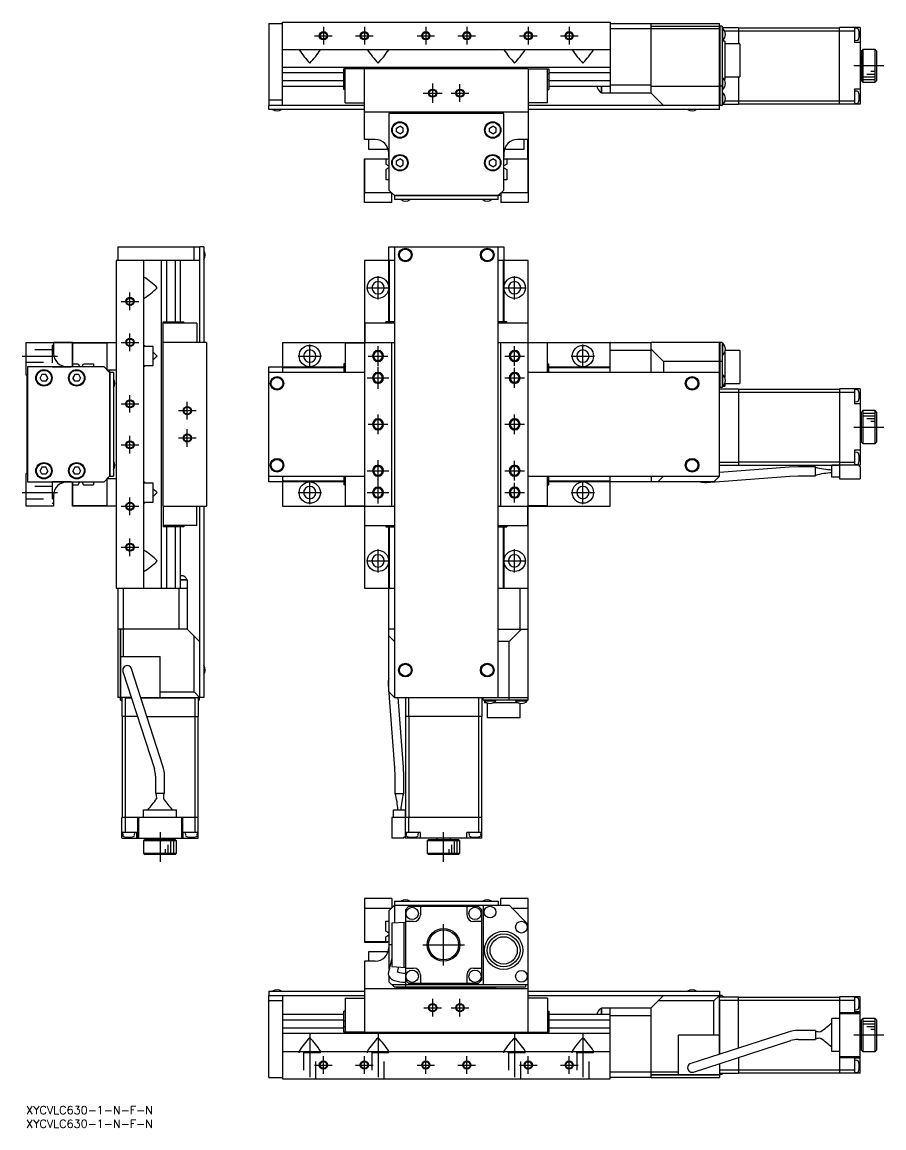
# Model space of a CAD drawing. Extents: x -2 to 641, y -8 to 397.
# Drawn here: x -1.5 to 314.1, y -8 to 396.8 of the extents above; entities that cross this region are included whole.
import ezdxf

# ---------------------------------------------------------------- set-up
doc = ezdxf.new("R2010")
doc.units = 0
doc.header["$LTSCALE"] = 0.5
doc.linetypes.add('CENTER', pattern=[50.8, 31.75, -6.35, 6.35, -6.35])
doc.linetypes.add('DASHED', pattern=[19.05, 12.7, -6.35])
for name, color, linetype in [('MSM_CENTER', 1, 'CENTER'), ('MSM_CONTINUOUS', 7, 'CONTINUOUS'), ('MSM_DASHED', 4, 'DASHED'), ('MSM_NARROW', 5, 'CONTINUOUS'), ('MSM_PART_NUMBER', 7, 'CONTINUOUS')]:
    doc.layers.add(name, color=color, linetype=linetype)
doc.styles.get("Standard").update_dxf_attribs({"font": 'txt.shx', "height": 3, "bigfont": 'bigfont.shx'})

# ---------------------------------------------------------------- blocks, each defined once
blk = doc.blocks.new('*U2')
at = {"layer": 'MSM_PART_NUMBER'}
blk.add_text('XYCVLC630-1-N-F-N', height=3, dxfattribs=at).set_placement((0, -3))
blk = doc.blocks.new('*U3')
at = {"layer": 'MSM_PART_NUMBER'}
blk.add_text('XYCVLC630-1-N-F-N', height=3, dxfattribs=at).set_placement((0, -8))

msp = doc.modelspace()

# ---------------------------------------------------------------- linework, layer by layer
at = {"layer": 'MSM_CENTER'}
for p, q in [((108.84, 395.07), (108.84, 388.61)), ((123.84, 395.07), (123.84, 388.61)), ((146.34, 395.07), (146.34, 388.61)), ((161.34, 395.07), (161.34, 388.61)), ((183.84, 395.07), (183.84, 388.61)), ((198.84, 395.07), (198.84, 388.61)), ((105.61, 391.84), (112.07, 391.84)), ((120.61, 391.84), (127.07, 391.84)), ((143.11, 391.84), (149.57, 391.84)), ((158.11, 391.84), (164.57, 391.84)), ((180.61, 391.84), (187.07, 391.84)), ((195.61, 391.84), (202.07, 391.84)), ((314.07, 380.84), (303.12, 380.84)), ((148.84, 367.34), (148.84, 374.34)), ((158.84, 367.61), (158.84, 374.07)), ((145.34, 370.84), (152.34, 370.84)), ((155.61, 370.84), (162.07, 370.84)), ((128.84, 295.34), (128.84, 303.84)), ((178.84, 295.34), (178.84, 303.84)), ((124.59, 299.59), (133.09, 299.59)), ((174.59, 299.59), (183.09, 299.59)), ((38, 291.36), (38, 297.82)), ((34.77, 294.59), (41.23, 294.59)), ((34.77, 279.59), (41.23, 279.59)), ((38, 276.36), (38, 282.82)), ((103.84, 270.34), (103.84, 278.84)), ((128.84, 270.97), (128.84, 278.21)), ((178.84, 270.97), (178.84, 278.21)), ((203.84, 270.34), (203.84, 278.84)), ((-1.5, 274.59), (11.5, 274.59)), ((99.59, 274.59), (108.09, 274.59)), ((125.22, 274.59), (132.46, 274.59)), ((175.22, 274.59), (182.46, 274.59)), ((199.59, 274.59), (208.09, 274.59)), ((128.84, 262.59), (128.84, 270.59)), ((178.84, 262.97), (178.84, 270.21)), ((124.84, 266.59), (132.84, 266.59)), ((175.22, 266.59), (182.46, 266.59)), ((38, 253.86), (38, 260.32)), ((34.77, 257.09), (41.23, 257.09)), ((59, 251.36), (59, 257.82)), ((55.77, 254.59), (62.23, 254.59)), ((128.84, 245.97), (128.84, 253.21)), ((178.84, 245.97), (178.84, 253.21)), ((59, 241.36), (59, 247.82)), ((125.22, 249.59), (132.46, 249.59)), ((175.22, 249.59), (182.46, 249.59)), ((303.12, 248.59), (314.07, 248.59)), ((38, 238.86), (38, 245.32)), ((55.77, 244.59), (62.23, 244.59)), ((34.77, 242.09), (41.23, 242.09)), ((128.84, 220.59), (128.84, 236.59)), ((178.84, 228.97), (178.84, 236.21)), ((124.84, 232.59), (132.84, 232.59)), ((175.22, 232.59), (182.46, 232.59)), ((103.84, 220.34), (103.84, 228.84)), ((178.84, 220.97), (178.84, 228.21)), ((203.84, 220.34), (203.84, 228.84)), ((-1.5, 224.59), (11.5, 224.59)), ((38, 216.36), (38, 222.82)), ((99.59, 224.59), (108.09, 224.59)), ((124.84, 224.59), (132.84, 224.59)), ((175.22, 224.59), (182.46, 224.59)), ((199.59, 224.59), (208.09, 224.59)), ((34.77, 219.59), (41.23, 219.59)), ((38, 201.36), (38, 207.82)), ((34.77, 204.59), (41.23, 204.59)), ((128.84, 195.34), (128.84, 203.84)), ((178.84, 195.34), (178.84, 203.84)), ((124.59, 199.59), (133.09, 199.59)), ((174.59, 199.59), (183.09, 199.59)), ((49, 100.32), (49, 89.37)), ((152.84, 89.37), (152.84, 100.32)), ((152.84, 51.4), (152.84, 66.6)), ((145.24, 59), (160.44, 59)), ((148.84, 32.77), (148.84, 39.23)), ((158.84, 32.77), (158.84, 39.23)), ((145.61, 36), (152.07, 36)), ((155.61, 36), (162.07, 36)), ((103.84, 26.5), (103.84, 8)), ((128.84, 26.5), (128.84, 8)), ((178.84, 26.5), (178.84, 8)), ((203.84, 26.5), (203.84, 8)), ((314.07, 26), (303.12, 26)), ((108.84, 11.77), (108.84, 18.23)), ((123.84, 11.77), (123.84, 18.23)), ((146.34, 11.77), (146.34, 18.23)), ((161.34, 11.77), (161.34, 18.23)), ((183.84, 11.77), (183.84, 18.23)), ((198.84, 11.77), (198.84, 18.23)), ((105.61, 15), (112.07, 15)), ((120.61, 15), (127.07, 15)), ((143.11, 15), (149.57, 15)), ((158.11, 15), (164.57, 15)), ((180.61, 15), (187.07, 15)), ((195.61, 15), (202.07, 15))]:
    msp.add_line(p, q, dxfattribs=at)
at = {"layer": 'MSM_CONTINUOUS'}
for p, q in [((93.84, 396.84), (213.84, 396.84)), ((93.84, 366.34), (93.84, 396.84)), ((213.84, 396.84), (213.84, 370.84)), ((88.84, 396.34), (93.84, 396.34)), ((88.84, 396.34), (88.84, 366.34)), ((213.84, 396.34), (253.84, 396.34)), ((253.84, 394.34), (213.84, 394.34)), ((228.84, 370.84), (228.84, 396.34)), ((228.84, 395.34), (253.84, 395.34)), ((253.84, 395.44), (253.74, 395.34)), ((253.84, 395.44), (253.84, 396.34)), ((253.84, 366.34), (253.84, 395.34)), ((253.94, 395.34), (253.84, 395.24)), ((253.94, 395.34), (253.94, 366.34)), ((254.84, 395.34), (253.94, 395.34)), ((254.84, 395.34), (254.84, 366.34)), ((254.84, 394.84), (260.84, 394.84)), ((255.14, 394.49), (254.84, 394.49)), ((255.14, 390.19), (255.14, 394.49)), ((255.75, 393.64), (260.84, 393.64)), ((260.84, 394.84), (260.84, 388.84)), ((260.84, 394.74), (297.84, 394.74)), ((260.84, 393.6), (297.84, 393.6)), ((305.34, 394.84), (297.84, 394.84)), ((297.84, 366.84), (297.84, 394.84)), ((297.84, 393.64), (303.34, 393.64)), ((303.34, 394.84), (303.34, 389.34)), ((304.33, 394.5), (303.34, 394.59)), ((305.34, 394.84), (305.34, 366.84)), ((254.84, 390.19), (255.14, 390.19)), ((255.84, 389.84), (254.84, 389.84)), ((255.84, 389.84), (255.84, 375.84)), ((261.34, 388.84), (255.84, 388.84)), ((261.34, 388.84), (261.34, 376.84)), ((303.34, 390.09), (304.33, 390.18)), ((305.34, 389.34), (303.34, 389.34)), ((93.84, 386.84), (213.84, 386.84)), ((100.1, 386.84), (99.94, 386.71)), ((107.59, 386.84), (107.74, 386.71)), ((125.1, 386.84), (124.94, 386.71)), ((132.59, 386.84), (132.74, 386.71)), ((175.1, 386.84), (174.94, 386.71)), ((182.59, 386.84), (182.74, 386.71)), ((200.1, 386.84), (199.94, 386.71)), ((207.59, 386.84), (207.74, 386.71)), ((306.34, 386.84), (305.84, 386.34)), ((305.84, 386.34), (305.84, 375.34)), ((310.84, 386.84), (306.34, 386.84)), ((306.34, 386.84), (306.34, 374.84)), ((311.34, 386.34), (310.84, 386.84)), ((310.84, 374.84), (310.84, 386.84)), ((311.34, 386.34), (311.34, 375.34)), ((305.84, 383.34), (305.34, 383.34)), ((93.84, 380.34), (213.84, 380.34)), ((93.84, 378.38), (116.34, 378.38)), ((116.34, 372.14), (116.34, 379.74)), ((123.84, 379.74), (116.34, 379.74)), ((116.84, 377.87), (116.34, 377.87)), ((116.84, 367.34), (116.84, 379.74)), ((123.84, 379.84), (183.84, 379.84)), ((123.84, 353.84), (123.84, 379.84)), ((183.84, 379.84), (183.84, 330.84)), ((183.84, 379.74), (191.34, 379.74)), ((190.84, 367.34), (190.84, 379.74)), ((190.84, 377.87), (191.34, 377.87)), ((191.34, 379.74), (191.34, 372.14)), ((191.34, 378.38), (213.84, 378.38)), ((255.84, 376.84), (261.34, 376.84)), ((260.84, 376.84), (260.84, 366.84)), ((305.34, 378.34), (305.84, 378.34)), ((116.34, 375.3), (93.84, 375.3)), ((93.84, 373.34), (116.34, 373.34)), ((116.84, 375.82), (116.34, 375.82)), ((190.84, 375.82), (191.34, 375.82)), ((213.84, 375.3), (191.34, 375.3)), ((191.34, 373.34), (213.84, 373.34)), ((209.19, 372.62), (209.19, 373.34)), ((210.64, 370.99), (210.64, 373.34)), ((210.84, 370.84), (210.84, 373.34)), ((213.84, 373.84), (228.84, 373.84)), ((228.84, 373.34), (253.84, 373.34)), ((253.84, 373.38), (253.94, 373.34)), ((254.84, 373.34), (253.94, 373.34)), ((255.14, 376.49), (254.84, 376.49)), ((255.14, 372.19), (255.14, 376.49)), ((255.64, 375.84), (255.84, 375.84)), ((305.84, 375.34), (306.34, 374.84)), ((306.34, 374.84), (310.84, 374.84)), ((310.84, 374.84), (311.34, 375.34)), ((116.84, 372.14), (116.34, 372.14)), ((190.84, 372.14), (191.34, 372.14)), ((210.64, 370.99), (210.84, 370.99)), ((228.84, 370.84), (210.84, 370.84)), ((228.84, 370.84), (233.34, 366.34)), ((254.84, 372.19), (255.14, 372.19)), ((255.14, 370.99), (254.84, 370.99)), ((255.14, 366.69), (255.14, 370.99)), ((305.34, 372.34), (303.34, 372.34)), ((303.34, 372.34), (303.34, 366.84)), ((304.33, 371.5), (303.34, 371.59)), ((88.84, 368.34), (93.84, 368.34)), ((88.84, 366.24), (88.94, 366.34)), ((123.84, 366.34), (88.84, 366.34)), ((88.84, 364.84), (88.84, 366.24)), ((123.84, 364.84), (88.84, 364.84)), ((116.84, 367.34), (123.84, 367.34)), ((190.84, 367.34), (183.84, 367.34)), ((253.84, 366.34), (183.84, 366.34)), ((253.84, 364.84), (183.84, 364.84)), ((253.84, 366.24), (253.74, 366.34)), ((253.84, 366.44), (253.94, 366.34)), ((253.84, 364.84), (253.84, 366.24)), ((254.84, 366.34), (253.94, 366.34)), ((254.84, 366.69), (255.14, 366.69)), ((255.28, 366.84), (260.84, 366.84)), ((255.93, 368.04), (260.84, 368.04)), ((260.84, 368.08), (297.84, 368.08)), ((260.84, 366.94), (297.84, 366.94)), ((297.84, 368.04), (303.34, 368.04)), ((305.34, 366.84), (297.84, 366.84)), ((303.34, 367.09), (304.33, 367.18)), ((183.84, 363.84), (123.84, 363.84)), ((174.84, 363.34), (132.84, 363.34)), ((132.84, 363.34), (132.84, 335.34)), ((135.84, 363.84), (135.84, 363.54)), ((135.84, 363.54), (171.84, 363.54)), ((171.84, 363.54), (171.84, 363.84)), ((174.84, 335.34), (174.84, 363.34)), ((135.59, 358.06), (136.84, 358.78)), ((135.59, 356.62), (135.59, 358.06)), ((136.84, 355.9), (135.59, 356.62)), ((138.09, 358.06), (136.84, 358.78)), ((136.84, 355.9), (138.09, 356.62)), ((138.09, 356.62), (138.09, 358.06)), ((169.59, 358.06), (170.84, 358.78)), ((169.59, 356.62), (169.59, 358.06)), ((170.84, 355.9), (169.59, 356.62)), ((172.09, 358.06), (170.84, 358.78)), ((170.84, 355.9), (172.09, 356.62)), ((172.09, 356.62), (172.09, 358.06)), ((127.74, 353.84), (123.84, 353.84)), ((125.34, 353.84), (125.34, 350.34)), ((183.84, 353.84), (179.94, 353.84)), ((182.34, 350.34), (182.34, 353.84)), ((183.74, 346.84), (183.74, 353.84)), ((125.34, 350.34), (132.34, 350.34)), ((132.34, 350.34), (132.34, 350.8)), ((132.74, 347.34), (132.74, 348.84)), ((174.94, 348.84), (174.94, 347.34)), ((175.34, 350.8), (175.34, 350.34)), ((175.34, 350.34), (182.34, 350.34)), ((123.84, 346.84), (132.44, 346.84)), ((123.84, 330.84), (123.84, 346.84)), ((124.04, 334.34), (124.04, 346.74)), ((124.04, 346.74), (132.84, 346.74)), ((131.64, 346.74), (131.64, 344.87)), ((131.64, 344.87), (132.84, 344.18)), ((132.44, 346.84), (132.44, 346.74)), ((132.74, 347.34), (132.84, 347.34)), ((135.59, 346.06), (136.84, 346.78)), ((135.59, 344.62), (135.59, 346.06)), ((136.84, 343.9), (135.59, 344.62)), ((138.09, 346.06), (136.84, 346.78)), ((136.84, 343.9), (138.09, 344.62)), ((138.09, 344.62), (138.09, 346.06)), ((169.59, 346.06), (170.84, 346.78)), ((169.59, 344.62), (169.59, 346.06)), ((170.84, 343.9), (169.59, 344.62)), ((172.09, 346.06), (170.84, 346.78)), ((170.84, 343.9), (172.09, 344.62)), ((172.09, 344.62), (172.09, 346.06)), ((174.84, 347.34), (174.94, 347.34)), ((174.84, 346.74), (183.64, 346.74)), ((176.04, 344.87), (174.85, 344.18)), ((175.24, 346.84), (183.84, 346.84)), ((175.24, 346.74), (175.24, 346.84)), ((176.04, 346.74), (176.04, 344.87)), ((183.64, 346.74), (183.64, 334.34)), ((132.84, 343.5), (131.64, 342.82)), ((131.64, 342.82), (131.64, 339.14)), ((174.85, 343.5), (176.04, 342.82)), ((176.04, 342.82), (176.04, 339.14)), ((132.84, 339.14), (131.64, 339.14)), ((176.04, 339.14), (174.84, 339.14)), ((133.84, 334.34), (124.04, 334.34)), ((132.84, 335.34), (134.84, 333.34)), ((133.84, 334.14), (134.04, 334.14)), ((133.84, 330.84), (133.84, 334.14)), ((173.84, 333.34), (134.84, 333.34)), ((134.84, 333.34), (134.84, 331.84)), ((172.84, 333.24), (134.84, 333.24)), ((172.84, 333.34), (174.84, 335.34)), ((172.84, 331.84), (172.84, 333.34)), ((173.64, 334.14), (173.84, 334.14)), ((183.64, 334.34), (173.84, 334.34)), ((173.84, 334.14), (173.84, 330.84)), ((133.84, 330.84), (123.84, 330.84)), ((172.84, 331.84), (134.84, 331.84)), ((183.84, 330.84), (173.84, 330.84)), ((33.5, 314.59), (33.5, 309.59)), ((33.5, 314.59), (63.5, 314.59)), ((61.5, 309.59), (61.5, 314.59)), ((63.6, 314.59), (63.5, 314.49)), ((63.5, 314.59), (63.5, 279.59)), ((65, 314.59), (63.6, 314.59)), ((65, 314.59), (65, 279.59)), ((132.84, 309.59), (132.84, 314.59)), ((132.84, 314.59), (174.84, 314.59)), ((134.84, 314.59), (134.84, 149.59)), ((172.84, 149.59), (172.84, 314.59)), ((174.84, 314.59), (174.84, 309.59)), ((33, 309.59), (33, 189.59)), ((63.5, 309.59), (33, 309.59)), ((43, 309.59), (43, 189.59)), ((49.5, 189.59), (49.5, 309.59)), ((51.46, 287.09), (51.46, 309.59)), ((54.54, 309.59), (54.54, 287.09)), ((56.5, 287.09), (56.5, 309.59)), ((134.84, 309.59), (123.84, 309.59)), ((123.84, 309.59), (123.84, 189.59)), ((132.74, 287.09), (132.74, 309.59)), ((133.04, 287.09), (133.04, 309.59)), ((183.84, 309.59), (172.84, 309.59)), ((174.64, 309.59), (174.64, 287.09)), ((174.94, 309.59), (174.94, 287.09)), ((183.84, 149.59), (183.84, 309.59)), ((43, 303.34), (43.13, 303.49)), ((43, 295.85), (43.13, 295.69)), ((50.1, 287.09), (57.7, 287.09)), ((50.1, 279.59), (50.1, 287.09)), ((62.5, 286.59), (50.1, 286.59)), ((51.98, 286.59), (51.98, 287.09)), ((54.02, 286.59), (54.02, 287.09)), ((57.7, 286.59), (57.7, 287.09)), ((62.5, 286.59), (62.5, 279.59)), ((134.84, 286.59), (124.04, 286.59)), ((124.04, 286.59), (124.04, 279.59)), ((134.84, 287.09), (131.64, 287.09)), ((131.64, 286.59), (131.64, 287.09)), ((176.04, 287.09), (172.84, 287.09)), ((183.64, 286.59), (172.84, 286.59)), ((176.04, 286.59), (176.04, 287.09)), ((183.64, 286.59), (183.64, 279.59)), ((0, 267.59), (0, 279.59)), ((0, 279.59), (33, 279.59)), ((10, 279.59), (10, 275.69)), ((17, 279.49), (10, 279.49)), ((17, 270.99), (17, 279.59)), ((17.1, 279.39), (29.5, 279.39)), ((17.1, 270.59), (17.1, 279.39)), ((29.5, 279.39), (29.5, 269.59)), ((66, 279.59), (50, 279.59)), ((50, 279.59), (50, 219.59)), ((66, 279.59), (66, 219.59)), ((93.84, 279.59), (93.84, 268.59)), ((93.84, 279.59), (134.84, 279.59)), ((116.84, 279.39), (123.84, 279.39)), ((116.84, 279.39), (116.84, 268.59)), ((133.84, 219.59), (133.84, 279.59)), ((172.84, 279.59), (213.84, 279.59)), ((173.84, 219.59), (173.84, 279.59)), ((190.84, 279.39), (183.84, 279.39)), ((190.84, 268.59), (190.84, 279.39)), ((213.94, 279.59), (213.84, 279.49)), ((213.84, 268.59), (213.84, 279.59)), ((213.94, 279.59), (228.84, 279.59)), ((228.94, 279.59), (228.84, 279.49)), ((228.84, 268.59), (228.84, 279.49)), ((253.84, 279.59), (228.94, 279.59)), ((253.84, 230.59), (253.84, 279.59)), ((253.94, 279.59), (253.84, 279.49)), ((254.84, 279.59), (253.94, 279.59)), ((253.94, 279.59), (253.94, 263.09)), ((254.84, 279.59), (254.84, 263.09)), ((43, 278.34), (43.13, 278.49)), ((46.5, 278.09), (43, 278.09)), ((46.5, 271.09), (46.5, 278.09)), ((228.84, 276.59), (213.84, 276.59)), ((228.84, 277.09), (233.34, 272.59)), ((255.14, 279.24), (254.84, 279.24)), ((255.14, 274.94), (255.14, 279.24)), ((255.84, 276.02), (255.84, 266.67)), ((261.34, 276.59), (256, 276.59)), ((261.34, 276.59), (261.34, 264.59)), ((17.1, 271.79), (18.98, 271.79)), ((18.98, 271.79), (19.66, 270.6)), ((20.34, 270.6), (21.02, 271.79)), ((21.02, 271.79), (24.7, 271.79)), ((24.7, 271.79), (24.7, 270.59)), ((116.34, 271.79), (116.34, 268.59)), ((116.84, 271.79), (116.34, 271.79)), ((190.84, 271.79), (191.34, 271.79)), ((191.34, 268.59), (191.34, 271.79)), ((253.84, 272.59), (233.34, 272.59)), ((233.34, 272.59), (233.34, 268.59)), ((253.84, 272.55), (253.94, 272.59)), ((254.84, 272.59), (253.94, 272.59)), ((254.84, 274.94), (255.14, 274.94)), ((0.3, 267.59), (0, 267.59)), ((0.3, 231.59), (0.3, 267.59)), ((28.5, 270.59), (0.5, 270.59)), ((0.5, 270.59), (0.5, 228.59)), ((5.78, 267.84), (5.06, 266.59)), ((7.22, 267.84), (5.78, 267.84)), ((7.94, 266.59), (7.22, 267.84)), ((15, 270.69), (16.5, 270.69)), ((16.5, 270.59), (16.5, 270.69)), ((17.1, 270.99), (17, 270.99)), ((17.78, 267.84), (17.06, 266.59)), ((19.22, 267.84), (17.78, 267.84)), ((19.94, 266.59), (19.22, 267.84)), ((30.5, 268.59), (28.5, 270.59)), ((29.7, 269.39), (29.7, 269.59)), ((29.7, 269.59), (33, 269.59)), ((30.5, 269.59), (30.5, 230.59)), ((32, 268.59), (30.5, 268.59)), ((30.6, 268.59), (30.6, 230.59)), ((32, 268.59), (32, 230.59)), ((43, 271.09), (46.5, 271.09)), ((43, 270.85), (43.13, 270.69)), ((88.84, 270.59), (93.84, 270.59)), ((88.84, 228.59), (88.84, 270.59)), ((123.84, 268.59), (88.84, 268.59)), ((93.84, 270.69), (116.34, 270.69)), ((93.84, 270.39), (116.34, 270.39)), ((253.84, 268.59), (183.84, 268.59)), ((191.34, 270.69), (213.84, 270.69)), ((191.34, 270.39), (213.84, 270.39)), ((255.14, 267.74), (254.84, 267.74)), ((255.14, 263.44), (255.14, 267.74)), ((5.78, 265.34), (5.06, 266.59)), ((7.22, 265.34), (5.78, 265.34)), ((7.94, 266.59), (7.22, 265.34)), ((17.78, 265.34), (17.06, 266.59)), ((19.22, 265.34), (17.78, 265.34)), ((19.94, 266.59), (19.22, 265.34)), ((253.84, 263.19), (253.94, 263.09)), ((254.84, 263.44), (255.14, 263.44)), ((255.28, 263.59), (255.84, 263.59)), ((255.84, 264.52), (255.84, 263.59)), ((255.87, 264.59), (261.34, 264.59)), ((253.84, 262.59), (260.84, 262.59)), ((253.84, 261.39), (260.84, 261.39)), ((254.84, 263.09), (253.94, 263.09)), ((260.84, 262.59), (260.84, 234.59)), ((260.84, 262.49), (297.84, 262.49)), ((260.84, 261.35), (297.84, 261.35)), ((297.84, 262.59), (297.84, 229.59)), ((305.34, 262.59), (297.84, 262.59)), ((297.84, 261.39), (303.34, 261.39)), ((303.34, 262.59), (303.34, 257.09)), ((304.33, 262.26), (303.34, 262.34)), ((305.34, 262.59), (305.34, 234.59)), ((303.34, 257.84), (304.33, 257.93)), ((305.34, 257.09), (303.34, 257.09)), ((305.84, 251.09), (305.34, 251.09)), ((306.34, 254.59), (305.84, 254.09)), ((305.84, 243.09), (305.84, 254.09)), ((306.34, 254.59), (306.34, 242.59)), ((310.84, 254.59), (306.34, 254.59)), ((310.84, 242.59), (310.84, 254.59)), ((311.34, 254.09), (310.84, 254.59)), ((311.34, 254.09), (311.34, 243.09)), ((305.34, 246.09), (305.84, 246.09)), ((305.84, 243.09), (306.34, 242.59)), ((310.84, 242.59), (311.34, 243.09)), ((305.34, 240.09), (303.34, 240.09)), ((303.34, 240.09), (303.34, 234.59)), ((304.33, 239.26), (303.34, 239.34)), ((306.34, 242.59), (310.84, 242.59)), ((253.84, 235.79), (260.84, 235.79)), ((260.84, 235.84), (297.84, 235.84)), ((297.84, 235.79), (303.34, 235.79)), ((303.34, 234.84), (304.33, 234.93)), ((0, 219.59), (0, 231.59)), ((0, 231.59), (0.3, 231.59)), ((5.78, 233.84), (5.06, 232.59)), ((5.78, 231.34), (5.06, 232.59)), ((7.22, 233.84), (5.78, 233.84)), ((7.22, 231.34), (5.78, 231.34)), ((7.94, 232.59), (7.22, 233.84)), ((7.94, 232.59), (7.22, 231.34)), ((17.78, 233.84), (17.06, 232.59)), ((17.78, 231.34), (17.06, 232.59)), ((19.22, 233.84), (17.78, 233.84)), ((19.22, 231.34), (17.78, 231.34)), ((19.94, 232.59), (19.22, 233.84)), ((19.94, 232.59), (19.22, 231.34)), ((253.84, 234.69), (253.94, 234.59)), ((279.39, 233.92), (253.84, 232)), ((253.94, 234.59), (260.84, 234.59)), ((260.84, 234.69), (297.84, 234.69)), ((282.66, 234.04), (279.39, 233.92)), ((289.04, 234.04), (282.66, 234.04)), ((289.04, 230.74), (289.04, 234.04)), ((295.04, 230.19), (295.04, 234.59)), ((305.34, 234.59), (295.04, 234.59)), ((305.04, 234.59), (305.04, 234.09)), ((305.34, 234.09), (305.04, 234.09)), ((305.34, 234.09), (305.34, 229.59)), ((0.5, 228.59), (28.5, 228.59)), ((16.5, 228.49), (15, 228.49)), ((16.5, 228.49), (16.5, 228.59)), ((17, 219.59), (17, 228.19)), ((17, 228.19), (17.1, 228.19)), ((17.1, 219.79), (17.1, 228.59)), ((17.1, 227.39), (18.98, 227.39)), ((18.98, 227.39), (19.66, 228.59)), ((20.34, 228.59), (21.02, 227.39)), ((21.02, 227.39), (24.7, 227.39)), ((24.7, 228.59), (24.7, 227.39)), ((28.5, 228.59), (30.5, 230.59)), ((29.5, 229.59), (29.5, 219.79)), ((29.7, 229.59), (29.7, 229.79)), ((33, 229.59), (29.7, 229.59)), ((30.5, 230.59), (32, 230.59)), ((43, 228.34), (43.13, 228.49)), ((46.5, 228.09), (43, 228.09)), ((46.5, 221.09), (46.5, 228.09)), ((88.84, 230.59), (123.84, 230.59)), ((93.84, 228.59), (88.84, 228.59)), ((93.84, 230.59), (93.84, 219.59)), ((116.34, 228.79), (93.84, 228.79)), ((116.34, 228.49), (93.84, 228.49)), ((116.34, 230.59), (116.34, 227.39)), ((116.84, 227.39), (116.34, 227.39)), ((116.84, 230.59), (116.84, 219.79)), ((183.84, 230.59), (253.84, 230.59)), ((190.84, 219.79), (190.84, 230.59)), ((190.84, 227.39), (191.34, 227.39)), ((191.34, 227.39), (191.34, 230.59)), ((213.84, 228.79), (191.34, 228.79)), ((213.84, 228.49), (191.34, 228.49)), ((213.84, 219.59), (213.84, 230.59)), ((213.84, 228.69), (213.94, 228.59)), ((228.84, 228.59), (213.94, 228.59)), ((228.84, 230.59), (228.84, 228.59)), ((228.84, 228.69), (228.94, 228.59)), ((251.84, 228.59), (228.94, 228.59)), ((233.34, 230.59), (231.34, 228.59)), ((249.07, 228.33), (279.64, 230.63)), ((251.84, 228.59), (253.84, 230.59)), ((279.64, 230.63), (282.66, 230.74)), ((282.66, 230.74), (289.04, 230.74)), ((297.84, 230.19), (295.04, 230.19)), ((297.84, 229.59), (305.34, 229.59)), ((10, 223.49), (10, 219.59)), ((10, 219.59), (0, 219.59)), ((33, 219.59), (17, 219.59)), ((29.5, 219.79), (17.1, 219.79)), ((43, 221.09), (46.5, 221.09)), ((43, 220.85), (43.13, 220.69)), ((50, 219.59), (66, 219.59)), ((50.1, 219.59), (50.1, 212.09)), ((62.5, 212.59), (62.5, 219.59)), ((63.5, 219.59), (63.5, 149.59)), ((65, 219.59), (65, 149.59)), ((93.84, 219.59), (134.84, 219.59)), ((116.84, 219.79), (123.84, 219.79)), ((124.04, 212.59), (124.04, 219.59)), ((172.84, 219.59), (213.84, 219.59)), ((183.64, 212.59), (183.64, 219.59)), ((190.84, 219.79), (183.84, 219.79)), ((62.5, 212.59), (50.1, 212.59)), ((57.7, 212.09), (50.1, 212.09)), ((51.46, 189.59), (51.46, 212.09)), ((51.98, 212.59), (51.98, 212.09)), ((54.02, 212.59), (54.02, 212.09)), ((54.54, 212.09), (54.54, 189.59)), ((56.5, 189.59), (56.5, 212.09)), ((57.7, 212.59), (57.7, 212.09)), ((124.04, 212.59), (134.84, 212.59)), ((131.64, 212.59), (131.64, 212.09)), ((131.64, 212.09), (134.84, 212.09)), ((132.74, 189.59), (132.74, 212.09)), ((133.04, 189.59), (133.04, 212.09)), ((172.84, 212.59), (183.64, 212.59)), ((172.84, 212.09), (176.04, 212.09)), ((174.64, 212.09), (174.64, 189.59)), ((174.94, 212.09), (174.94, 189.59)), ((176.04, 212.59), (176.04, 212.09)), ((43, 203.34), (43.13, 203.49)), ((43, 195.85), (43.13, 195.69)), ((56.5, 194.24), (57.22, 194.24)), ((56.5, 192.79), (58.85, 192.79)), ((56.5, 192.59), (59, 192.59)), ((58.85, 192.59), (58.85, 192.79)), ((59, 192.59), (59, 174.59)), ((33, 189.59), (59, 189.59)), ((33.5, 189.59), (33.5, 149.59)), ((35.5, 189.59), (35.5, 164.59)), ((56, 174.59), (56, 189.59)), ((123.84, 189.59), (134.84, 189.59)), ((132.84, 151.59), (132.84, 189.59)), ((172.84, 189.59), (183.84, 189.59)), ((180.84, 174.59), (180.84, 189.59)), ((59, 174.59), (33.5, 174.59)), ((34.4, 174.59), (34.4, 149.59)), ((34.5, 174.59), (34.5, 149.59)), ((59, 174.59), (63.5, 170.09)), ((134.84, 174.59), (132.84, 174.59)), ((172.84, 174.59), (183.84, 174.59)), ((181.34, 174.59), (176.84, 170.09)), ((61.5, 151.59), (61.5, 172.09)), ((134.84, 170.09), (132.84, 172.09)), ((176.84, 170.09), (172.84, 170.09)), ((176.84, 149.59), (176.84, 170.09)), ((34.5, 164.59), (49, 164.59)), ((49, 149.59), (49, 164.59)), ((35.43, 159.07), (46.94, 123.42)), ((50.08, 124.43), (38.57, 160.09)), ((132.58, 154.37), (134.88, 123.8)), ((49, 151.59), (61.5, 151.59)), ((61.5, 151.59), (63.5, 149.59)), ((132.84, 151.59), (134.84, 149.59)), ((34.4, 149.59), (33.5, 149.59)), ((34.4, 149.59), (34.5, 149.69)), ((34.5, 149.49), (34.6, 149.59)), ((38.49, 149.59), (34.5, 149.59)), ((34.5, 148.59), (34.5, 149.49)), ((35, 149.49), (34.5, 149.49)), ((34.5, 148.59), (35, 148.59)), ((35, 149.59), (35, 142.59)), ((36.2, 149.49), (36.1, 149.59)), ((36.2, 149.49), (36.2, 142.59)), ((36.2, 149.49), (38.52, 149.49)), ((41.96, 149.59), (63.5, 149.59)), ((41.99, 149.49), (61.8, 149.49)), ((61.9, 149.59), (61.8, 149.49)), ((61.8, 149.49), (61.8, 142.59)), ((63, 149.59), (63, 142.59)), ((63.5, 149.49), (63, 149.49)), ((63.5, 148.59), (63, 148.59)), ((63, 148.3), (63.15, 148.3)), ((63.15, 148.3), (63.15, 148.59)), ((63.4, 149.59), (63.5, 149.49)), ((63.6, 149.59), (63.5, 149.69)), ((63.5, 148.59), (63.5, 149.49)), ((65, 149.59), (63.6, 149.59)), ((134.84, 149.59), (183.84, 149.59)), ((138.17, 124.05), (136.25, 149.59)), ((138.94, 149.59), (138.84, 149.49)), ((138.84, 149.49), (138.84, 142.59)), ((140.04, 149.59), (140.04, 142.59)), ((165.64, 149.59), (165.64, 142.59)), ((166.84, 149.59), (166.84, 142.59)), ((167.44, 149.59), (167.34, 149.49)), ((167.34, 148.59), (167.34, 149.49)), ((183.84, 149.49), (167.34, 149.49)), ((183.84, 148.59), (167.34, 148.59)), ((167.69, 148.59), (167.69, 148.3)), ((167.69, 148.3), (171.99, 148.3)), ((167.84, 148.16), (167.84, 147.59)), ((168.77, 147.59), (167.84, 147.59)), ((168.84, 147.57), (168.84, 142.09)), ((180.27, 147.59), (170.92, 147.59)), ((171.99, 148.3), (171.99, 148.59)), ((176.8, 149.59), (176.84, 149.49)), ((176.84, 148.59), (176.84, 149.49)), ((179.19, 148.59), (179.19, 148.3)), ((179.19, 148.3), (183.49, 148.3)), ((180.84, 142.09), (180.84, 147.44)), ((183.49, 148.3), (183.49, 148.59)), ((183.84, 149.49), (183.74, 149.59)), ((183.84, 148.59), (183.84, 149.49)), ((40.75, 142.59), (35, 142.59)), ((35.1, 142.59), (35.1, 105.59)), ((36.24, 142.59), (36.24, 105.59)), ((44.22, 142.59), (63, 142.59)), ((61.76, 142.59), (61.76, 105.59)), ((62.9, 142.59), (62.9, 105.59)), ((166.84, 142.59), (138.84, 142.59)), ((138.94, 142.59), (138.94, 105.59)), ((140.08, 142.59), (140.08, 105.59)), ((165.6, 142.59), (165.6, 105.59)), ((166.74, 142.59), (166.74, 105.59)), ((180.84, 142.09), (168.84, 142.09)), ((134.88, 123.8), (134.99, 120.78)), ((138.29, 120.78), (138.17, 124.05)), ((47.35, 120.78), (47.35, 114.39)), ((50.65, 114.39), (50.65, 120.78)), ((134.99, 120.78), (134.99, 114.39)), ((138.29, 114.39), (138.29, 120.78)), ((50.65, 114.39), (47.35, 114.39)), ((134.99, 114.39), (138.29, 114.39)), ((47.74, 112.54), (47.7, 112.45)), ((35, 98.09), (35, 105.59)), ((63, 105.59), (35, 105.59)), ((36.2, 105.59), (36.2, 100.09)), ((40.75, 105.59), (40.75, 98.39)), ((41.1, 105.59), (41.1, 98.09)), ((43, 108.39), (55, 108.39)), ((43, 105.59), (43, 108.39)), ((55, 105.59), (55, 108.39)), ((56.9, 105.59), (56.9, 98.09)), ((57.25, 105.59), (57.25, 98.39)), ((61.8, 105.59), (61.8, 100.09)), ((63, 98.09), (63, 105.59)), ((133.84, 105.59), (133.84, 98.09)), ((166.84, 105.59), (133.84, 105.59)), ((134.44, 105.59), (134.44, 108.39)), ((134.44, 108.39), (138.84, 108.39)), ((138.84, 98.09), (138.84, 108.39)), ((140.04, 105.59), (140.04, 100.09)), ((165.64, 105.59), (165.64, 100.09)), ((166.84, 98.09), (166.84, 105.59)), ((40.5, 100.09), (35, 100.09)), ((35, 98.09), (63, 98.09)), ((35.25, 100.09), (35.34, 99.11)), ((39.66, 99.11), (39.75, 100.09)), ((40.5, 98.09), (40.5, 100.09)), ((40.75, 98.39), (40.78, 98.39)), ((40.78, 98.09), (40.78, 98.39)), ((43.5, 97.59), (43, 97.09)), ((43.5, 97.59), (54.5, 97.59)), ((46.5, 98.09), (46.5, 97.59)), ((51.5, 97.59), (51.5, 98.09)), ((55, 97.09), (54.5, 97.59)), ((57.22, 98.09), (57.22, 98.39)), ((57.22, 98.39), (57.25, 98.39)), ((63, 100.09), (57.5, 100.09)), ((57.5, 98.09), (57.5, 100.09)), ((58.25, 100.09), (58.34, 99.11)), ((62.66, 99.11), (62.75, 100.09)), ((138.34, 98.09), (133.84, 98.09)), ((138.84, 98.39), (138.34, 98.39)), ((138.34, 98.09), (138.34, 98.39)), ((144.34, 100.09), (138.84, 100.09)), ((166.84, 98.09), (138.84, 98.09)), ((139.09, 100.09), (139.18, 99.11)), ((143.51, 99.11), (143.59, 100.09)), ((144.34, 98.09), (144.34, 100.09)), ((147.34, 97.59), (146.84, 97.09)), ((147.34, 97.59), (158.34, 97.59)), ((150.34, 98.09), (150.34, 97.59)), ((155.34, 97.59), (155.34, 98.09)), ((158.84, 97.09), (158.34, 97.59)), ((161.34, 98.09), (161.34, 100.09)), ((166.84, 100.09), (161.34, 100.09)), ((162.09, 100.09), (162.18, 99.11)), ((166.51, 99.11), (166.59, 100.09)), ((43, 97.09), (43, 92.59)), ((55, 97.09), (43, 97.09)), ((55, 92.59), (55, 97.09)), ((158.84, 97.09), (146.84, 97.09)), ((146.84, 97.09), (146.84, 92.59)), ((158.84, 92.59), (158.84, 97.09)), ((43, 92.59), (43.5, 92.09)), ((43, 92.59), (55, 92.59)), ((54.5, 92.09), (43.5, 92.09)), ((54.5, 92.09), (55, 92.59)), ((146.84, 92.59), (158.84, 92.59)), ((146.84, 92.59), (147.34, 92.09)), ((158.34, 92.09), (147.34, 92.09)), ((158.34, 92.09), (158.84, 92.59)), ((123.84, 76), (123.84, 60)), ((133.84, 76), (123.84, 76)), ((132.84, 71.5), (134.84, 73.5)), ((133.84, 76), (133.84, 72.7)), ((134.84, 75), (172.84, 75)), ((134.84, 75), (134.84, 66.97)), ((134.84, 73.6), (172.84, 73.6)), ((134.84, 73.5), (176.84, 73.5)), ((140.04, 73), (138.84, 71.8)), ((165.64, 73), (140.04, 73)), ((144.34, 73), (144.34, 70)), ((161.34, 73), (161.34, 70)), ((166.84, 71.8), (165.64, 73)), ((167.34, 73.5), (167.34, 44.5)), ((172.84, 75), (172.84, 73.5)), ((183.84, 76), (173.84, 76)), ((173.84, 73.5), (173.84, 76)), ((183.84, 66.5), (176.84, 73.5)), ((183.84, 27), (183.84, 76)), ((124.04, 60.1), (124.04, 72.5)), ((124.04, 72.5), (133.84, 72.5)), ((132.84, 71.5), (132.84, 49.98)), ((133.84, 72.7), (134.04, 72.7)), ((138.84, 71.8), (138.84, 44.5)), ((166.84, 46.2), (166.84, 71.8)), ((177.84, 72.5), (183.64, 72.5)), ((183.64, 72.5), (183.64, 66.7)), ((131.64, 64.02), (131.64, 67.7)), ((131.64, 67.7), (132.84, 67.7)), ((138.84, 67.25), (133.84, 66.9)), ((133.84, 66.9), (133.84, 51.1)), ((138.34, 67.22), (138.34, 50.78)), ((141.84, 67.5), (138.84, 67.5)), ((166.84, 67.5), (163.84, 67.5)), ((132.84, 63.34), (131.64, 64.02)), ((131.64, 61.98), (132.84, 62.66)), ((131.64, 60.1), (131.64, 61.98)), ((123.84, 60), (132.44, 60)), ((132.84, 60.1), (124.04, 60.1)), ((132.44, 60), (132.44, 60.1)), ((132.74, 59.5), (132.74, 58)), ((132.74, 59.5), (132.84, 59.5)), ((133.84, 59), (132.84, 59)), ((127.74, 53), (123.84, 53)), ((123.84, 53), (123.84, 27)), ((132.34, 56.5), (125.34, 56.5)), ((125.34, 56.5), (125.34, 53)), ((132.34, 56.04), (132.34, 56.5)), ((133.84, 54.26), (132.62, 49.02)), ((133.84, 51.1), (138.84, 50.75)), ((136.02, 49.07), (136.45, 50.92)), ((138.84, 50.5), (141.84, 50.5)), ((163.84, 50.5), (166.84, 50.5)), ((132.84, 47.48), (132.84, 45.5)), ((132.84, 45.5), (134.84, 43.5)), ((138.84, 46.2), (140.04, 45)), ((140.04, 45), (165.64, 45)), ((144.34, 48), (144.34, 45)), ((161.34, 48), (161.34, 45)), ((165.64, 45), (166.84, 46.2)), ((88.84, 42), (88.84, 40.6)), ((88.84, 42), (123.84, 42)), ((88.84, 40.6), (88.94, 40.5)), ((88.84, 40.5), (123.84, 40.5)), ((88.84, 10.5), (88.84, 40.5)), ((93.84, 40.5), (93.84, 10)), ((123.84, 43), (183.84, 43)), ((133.84, 44.5), (183.84, 44.5)), ((182.84, 43.5), (134.84, 43.5)), ((135.84, 43.3), (171.84, 43.3)), ((135.84, 43), (135.84, 43.3)), ((138.84, 44.4), (138.94, 44.5)), ((182.84, 44.4), (138.84, 44.4)), ((138.84, 44.4), (138.84, 43.5)), ((171.84, 43.3), (171.84, 43)), ((182.84, 44.5), (182.84, 43.5)), ((183.84, 42), (253.84, 42)), ((183.84, 40.5), (253.84, 40.5)), ((228.84, 36), (233.34, 40.5)), ((251.84, 38.5), (253.84, 40.5)), ((253.84, 40.6), (253.74, 40.5)), ((253.84, 42), (253.84, 40.6)), ((253.84, 40.4), (253.94, 40.5)), ((253.84, 18.96), (253.84, 40.5)), ((253.94, 40.5), (253.94, 40)), ((254.84, 40.5), (253.94, 40.5)), ((254.84, 40.5), (254.84, 40)), ((93.84, 38.5), (88.84, 38.5)), ((116.84, 39.5), (116.84, 27.1)), ((116.84, 39.5), (123.84, 39.5)), ((190.84, 39.5), (183.84, 39.5)), ((190.84, 39.5), (190.84, 27.1)), ((251.84, 38.5), (231.34, 38.5)), ((251.84, 26), (251.84, 38.5)), ((253.84, 40), (260.84, 40)), ((253.84, 38.9), (253.94, 38.8)), ((253.94, 38.8), (260.84, 38.8)), ((253.94, 18.99), (253.94, 38.8)), ((255.14, 40.15), (254.84, 40.15)), ((255.14, 40), (255.14, 40.15)), ((260.84, 21.22), (260.84, 40)), ((260.84, 39.9), (297.84, 39.9)), ((260.84, 38.76), (297.84, 38.76)), ((305.34, 40), (297.84, 40)), ((297.84, 40), (297.84, 12)), ((297.84, 38.8), (303.34, 38.8)), ((303.34, 40), (303.34, 34.5)), ((304.33, 39.66), (303.34, 39.75)), ((305.34, 12), (305.34, 40)), ((116.34, 33.5), (93.84, 33.5)), ((116.84, 34.7), (116.34, 34.7)), ((116.34, 27.1), (116.34, 34.7)), ((190.84, 34.7), (191.34, 34.7)), ((191.34, 34.7), (191.34, 27.1)), ((213.84, 33.5), (191.34, 33.5)), ((209.19, 33.5), (209.19, 34.22)), ((210.64, 33.5), (210.64, 35.85)), ((210.84, 35.85), (210.64, 35.85)), ((210.84, 36), (228.84, 36)), ((210.84, 33.5), (210.84, 36)), ((213.84, 10), (213.84, 36)), ((228.84, 33), (213.84, 33)), ((228.84, 10.5), (228.84, 36)), ((297.84, 34.25), (305.04, 34.25)), ((297.84, 33.9), (305.34, 33.9)), ((303.34, 35.25), (304.33, 35.34)), ((305.34, 34.5), (303.34, 34.5)), ((305.04, 34.22), (305.04, 34.25)), ((305.34, 34.22), (305.04, 34.22)), ((93.84, 31.54), (116.34, 31.54)), ((116.34, 28.46), (93.84, 28.46)), ((116.84, 31.02), (116.34, 31.02)), ((116.84, 28.98), (116.34, 28.98)), ((190.84, 31.02), (191.34, 31.02)), ((190.84, 28.98), (191.34, 28.98)), ((191.34, 31.54), (213.84, 31.54)), ((213.84, 28.46), (191.34, 28.46)), ((295.04, 20), (295.04, 32)), ((297.84, 32), (295.04, 32)), ((305.84, 28.5), (305.34, 28.5)), ((306.34, 32), (305.84, 31.5)), ((305.84, 20.5), (305.84, 31.5)), ((306.34, 32), (306.34, 20)), ((310.84, 32), (306.34, 32)), ((311.34, 31.5), (310.84, 32)), ((310.84, 20), (310.84, 32)), ((311.34, 31.5), (311.34, 20.5)), ((213.84, 26.5), (93.84, 26.5)), ((123.84, 27.1), (116.34, 27.1)), ((123.84, 27), (183.84, 27)), ((183.84, 27.1), (191.34, 27.1)), ((238.84, 11.5), (238.84, 26)), ((253.84, 26), (238.84, 26)), ((279.01, 27.08), (243.35, 15.57)), ((289.04, 27.65), (282.66, 27.65)), ((282.66, 24.35), (289.04, 24.35)), ((289.04, 27.65), (289.04, 24.35)), ((290.9, 24.74), (290.99, 24.7)), ((244.36, 12.43), (280.02, 23.94)), ((305.34, 23.5), (305.84, 23.5)), ((305.84, 20.5), (306.34, 20)), ((310.84, 20), (311.34, 20.5)), ((93.84, 20), (213.84, 20)), ((100.1, 20), (99.94, 20.13)), ((107.59, 20), (107.74, 20.13)), ((125.1, 20), (124.94, 20.13)), ((132.59, 20), (132.74, 20.13)), ((175.1, 20), (174.94, 20.13)), ((182.59, 20), (182.74, 20.13)), ((200.1, 20), (199.94, 20.13)), ((207.59, 20), (207.74, 20.13)), ((260.84, 17.75), (260.84, 12)), ((297.84, 20), (295.04, 20)), ((297.84, 18.1), (305.34, 18.1)), ((297.84, 17.75), (305.04, 17.75)), ((303.34, 17.5), (303.34, 12)), ((305.34, 17.5), (303.34, 17.5)), ((304.33, 16.66), (303.34, 16.75)), ((305.34, 17.78), (305.04, 17.78)), ((305.04, 17.75), (305.04, 17.78)), ((306.34, 20), (310.84, 20)), ((213.84, 12.5), (238.84, 12.5)), ((253.84, 15.49), (253.84, 11.5)), ((253.94, 13.2), (253.84, 13.1)), ((253.94, 13.2), (253.94, 15.52)), ((253.94, 13.2), (260.84, 13.2)), ((260.84, 13.24), (297.84, 13.24)), ((297.84, 13.2), (303.34, 13.2)), ((303.34, 12.25), (304.33, 12.34)), ((88.84, 10.5), (93.84, 10.5)), ((93.84, 10), (213.84, 10)), ((228.84, 10.5), (213.84, 10.5)), ((228.84, 11.5), (253.84, 11.5)), ((228.84, 11.4), (253.84, 11.4)), ((228.84, 10.5), (253.84, 10.5)), ((253.84, 11.4), (253.74, 11.5)), ((253.84, 12), (260.84, 12)), ((253.94, 11.5), (253.84, 11.6)), ((253.84, 11.4), (253.84, 10.5)), ((253.94, 12), (253.94, 11.5)), ((254.84, 11.5), (253.94, 11.5)), ((254.84, 11.5), (254.84, 12)), ((260.84, 12.1), (297.84, 12.1)), ((305.34, 12), (297.84, 12))]:
    msp.add_line(p, q, dxfattribs=at)
for centre, radius in [((108.84, 391.84), 1.23), ((123.84, 391.84), 1.23), ((146.34, 391.84), 1.23), ((161.34, 391.84), 1.23), ((183.84, 391.84), 1.23), ((198.84, 391.84), 1.23), ((148.84, 370.84), 1.23), ((158.84, 370.84), 1.23), ((136.84, 357.34), 3), ((170.84, 357.34), 3), ((136.84, 357.34), 2.75), ((170.84, 357.34), 2.75), ((136.84, 345.34), 3), ((170.84, 345.34), 3), ((136.84, 345.34), 2.75), ((170.84, 345.34), 2.75), ((138.84, 311.59), 2.5), ((138.84, 311.59), 2.15), ((168.84, 311.59), 2.5), ((168.84, 311.59), 2.15), ((128.84, 299.59), 3.9), ((178.84, 299.59), 3.9), ((38, 294.59), 1.23), ((38, 279.59), 1.23), ((103.84, 274.59), 3.9), ((203.84, 274.59), 3.9), ((6.5, 266.59), 3), ((6.5, 266.59), 2.75), ((18.5, 266.59), 3), ((18.5, 266.59), 2.75), ((91.84, 264.59), 2.5), ((91.84, 264.59), 2.15), ((243.84, 264.59), 2.5), ((243.84, 264.59), 2.15), ((38, 257.09), 1.23), ((59, 254.59), 1.23), ((38, 242.09), 1.23), ((59, 244.59), 1.23), ((6.5, 232.59), 3), ((6.5, 232.59), 2.75), ((18.5, 232.59), 3), ((18.5, 232.59), 2.75), ((91.84, 234.59), 2.5), ((91.84, 234.59), 2.15), ((243.84, 234.59), 2.5), ((243.84, 234.59), 2.15), ((103.84, 224.59), 3.9), ((203.84, 224.59), 3.9), ((38, 219.59), 1.23), ((38, 204.59), 1.23), ((128.84, 199.59), 3.9), ((178.84, 199.59), 3.9), ((138.84, 159.59), 2.5), ((168.84, 159.59), 2.5), ((138.84, 159.59), 2.15), ((168.84, 159.59), 2.15), ((169.84, 71), 2.15), ((141.34, 70.5), 2.25), ((164.34, 70.5), 2.25), ((152.84, 59), 6), ((181.34, 65.5), 2.15), ((152.84, 59), 5.5), ((174.84, 57), 7), ((174.84, 57), 6), ((174.84, 57), 5), ((141.34, 47.5), 2.25), ((164.34, 47.5), 2.25), ((181.34, 47.5), 2.15), ((148.84, 36), 1.23), ((158.84, 36), 1.23), ((108.84, 15), 1.23), ((123.84, 15), 1.23), ((146.34, 15), 1.23), ((161.34, 15), 1.23), ((183.84, 15), 1.23), ((198.84, 15), 1.23)]:
    msp.add_circle(centre, radius, dxfattribs=at)
at = {"layer": 'MSM_CONTINUOUS', "extrusion": (0, 0, -1)}
for centre, radius in [((-128.84, 299.59), 2.25), ((-178.84, 299.59), 2.25), ((-103.84, 274.59), 2.25), ((-128.84, 274.59), 1.62), ((-178.84, 274.59), 1.62), ((-203.84, 274.59), 2.25), ((-128.84, 266.59), 1.62), ((-178.84, 266.59), 1.62), ((-128.84, 249.59), 1.62), ((-178.84, 249.59), 1.62), ((-128.84, 232.59), 1.62), ((-178.84, 232.59), 1.62), ((-103.84, 224.59), 2.25), ((-203.84, 224.59), 2.25), ((-128.84, 224.59), 1.62), ((-178.84, 224.59), 1.62), ((-128.84, 199.59), 2.25), ((-178.84, 199.59), 2.25)]:
    msp.add_circle(centre, radius, dxfattribs=at)
at = {"layer": 'MSM_CONTINUOUS'}
for centre, radius, start, end in [((253.04, 392.34), 3, 314.22, 45.78), ((304.29, 394.01), 0.5, 17.6292, 85), ((299.04, 392.34), 6, 342.3708, 17.6292), ((304.29, 390.67), 0.5, 275, 342.3708), ((126.27, 403.8), 31.38, 212.9812, 224.3908), ((81.42, 403.8), 31.38, 315.6092, 327.0188), ((151.27, 403.8), 31.38, 212.9812, 224.3908), ((106.42, 403.8), 31.38, 315.6092, 327.0188), ((201.27, 403.8), 31.38, 212.9812, 224.3908), ((156.42, 403.8), 31.38, 315.6092, 327.0188), ((226.27, 403.8), 31.38, 212.9812, 224.3908), ((181.42, 403.8), 31.38, 315.6092, 327.0188), ((212.21, 373.84), 3.25, 202.061, 241.2734), ((253.04, 374.34), 3, 314.22, 45.78), ((253.04, 368.84), 3, 314.22, 45.78), ((304.29, 371.01), 0.5, 17.6292, 85), ((299.04, 369.34), 6, 342.3708, 17.6292), ((91.84, 367.34), 3, 236.4427, 303.5573), ((243.84, 367.34), 3, 236.4427, 303.5573), ((304.29, 367.67), 0.5, 275, 342.3708), ((127.74, 348.84), 5, 0, 90), ((179.94, 348.84), 5, 90, 180), ((138.84, 334.34), 3, 236.4427, 303.5573), ((168.84, 334.34), 3, 236.4427, 303.5573), ((62.5, 311.59), 3, 326.4427, 33.5573), ((26.04, 277.17), 31.38, 45.6092, 57.0188), ((26.04, 322.02), 31.38, 302.9812, 314.3908), ((15, 275.69), 5, 180, 270), ((26.04, 252.17), 31.38, 55.7006, 57.0188), ((26.04, 252.17), 31.38, 45.6092, 49.326), ((253.04, 277.09), 3, 314.22, 45.78), ((26.04, 297.02), 31.38, 310.674, 314.3908), ((26.04, 297.02), 31.38, 302.9812, 304.2994), ((253.04, 265.59), 3, 314.22, 45.78), ((29.5, 264.59), 3, 326.4427, 33.5573), ((304.29, 261.76), 0.5, 17.6292, 85), ((299.04, 260.09), 6, 342.3708, 17.6292), ((304.29, 258.43), 0.5, 275, 342.3708), ((304.29, 238.76), 0.5, 17.6292, 85), ((299.04, 237.09), 6, 342.3708, 17.6292), ((29.5, 234.59), 3, 326.4427, 33.5573), ((304.29, 235.43), 0.5, 275, 342.3708), ((296.19, 259.83), 26.91, 254.5954, 267.5566), ((296.46, 203.26), 28.62, 92.8322, 105.0159), ((15, 223.49), 5, 90, 180), ((26.04, 202.17), 31.38, 55.7006, 57.0188), ((248.6, 234.5), 6.19, 252.7799, 274.2978), ((26.04, 202.17), 31.38, 45.6092, 49.326), ((26.04, 247.02), 31.38, 310.674, 314.3908), ((26.04, 247.02), 31.38, 302.9812, 304.2994), ((26.04, 177.17), 31.38, 45.6092, 57.0188), ((26.04, 222.02), 31.38, 302.9812, 314.3908), ((56, 191.23), 3.25, 28.7266, 67.939), ((37.01, 159.58), 1.65, 130.9824, 197.9811), ((37, 159.58), 1.65, 17.7205, 130.904), ((62.5, 159.59), 3, 326.4427, 33.5573), ((138.75, 154.84), 6.19, 162.7799, 184.2978), ((61, 150.39), 3, 311.8103, 315.78), ((169.84, 150.39), 3, 224.22, 315.78), ((181.34, 150.39), 3, 224.22, 315.78), ((38.76, 120.78), 8.59, 359.9886, 17.8626), ((38.75, 120.78), 11.9, 359.9931, 17.8657), ((44.58, 113.08), 3.21, 350.2787, 24.1179), ((53.18, 113.12), 2.97, 154.6953, 192.2257), ((107.51, 106.98), 28.62, 2.8322, 15.0159), ((164.08, 107.25), 26.91, 164.5954, 177.5566), ((-1.17, 147.75), 60.29, 319.2516, 324.1616), ((90.03, 140.43), 48.58, 215.093, 221.2478), ((35.83, 99.15), 0.5, 185, 252.3708), ((37.5, 104.39), 6, 252.3708, 287.6292), ((39.17, 99.15), 0.5, 287.6292, 355), ((58.83, 99.15), 0.5, 185, 252.3708), ((60.5, 104.39), 6, 252.3708, 287.6292), ((62.17, 99.15), 0.5, 287.6292, 355), ((139.68, 99.15), 0.5, 185, 252.3708), ((141.34, 104.39), 6, 252.3708, 287.6292), ((143.01, 99.15), 0.5, 287.6292, 355), ((162.68, 99.15), 0.5, 185, 252.3708), ((164.34, 104.39), 6, 252.3708, 287.6292), ((166.01, 99.15), 0.5, 287.6292, 355), ((138.84, 72.5), 3, 56.4427, 123.5573), ((168.84, 72.5), 3, 56.4427, 123.5573), ((141.84, 70), 2.5, 270, 0), ((163.84, 70), 2.5, 180, 270), ((127.74, 58), 5, 270, 0), ((135.26, 48.63), 2.67, 172.8096, 260.973), ((138.87, 58.57), 9.91, 253.2914, 269.8447), ((141.84, 48), 2.5, 0, 90), ((163.84, 48), 2.5, 90, 180), ((138.9, 58.63), 13.28, 252.1747, 269.7442), ((91.84, 39.5), 3, 56.4427, 123.5573), ((243.84, 39.5), 3, 56.4427, 123.5573), ((253.04, 38), 3, 41.8103, 45.78), ((304.29, 39.17), 0.5, 17.6292, 85), ((299.04, 37.5), 6, 342.3708, 17.6292), ((212.21, 33), 3.25, 118.7266, 157.939), ((304.29, 35.83), 0.5, 275, 342.3708), ((263.01, 67.03), 48.58, 305.093, 311.2478), ((126.27, 3.04), 31.38, 135.6092, 147.0188), ((81.42, 3.04), 31.38, 32.9812, 44.3908), ((151.27, 3.04), 31.38, 135.6092, 147.0188), ((106.42, 3.04), 31.38, 32.9812, 44.3908), ((201.27, 3.04), 31.38, 135.6092, 147.0188), ((156.42, 3.04), 31.38, 32.9812, 44.3908), ((226.27, 3.04), 31.38, 135.6092, 147.0188), ((181.42, 3.04), 31.38, 32.9812, 44.3908), ((282.66, 15.75), 11.9, 89.9931, 107.8657), ((282.65, 15.76), 8.59, 89.9886, 107.8626), ((290.31, 30.18), 2.97, 244.6953, 282.2258), ((290.36, 21.58), 3.21, 80.2787, 114.1179), ((255.69, -24.17), 60.29, 49.2516, 54.1616), ((304.29, 16.17), 0.5, 17.6292, 85), ((299.04, 14.5), 6, 342.3708, 17.6292), ((243.85, 14), 1.65, 107.7237, 220.9008), ((243.85, 14.01), 1.65, 220.9824, 287.9811), ((304.29, 12.83), 0.5, 275, 342.3708)]:
    msp.add_arc(centre, radius, start, end, dxfattribs=at)
at = {"layer": 'MSM_DASHED'}
for p, q in [((9.5, 276.84), (0, 276.84)), ((9.5, 278.49), (9.5, 270.69)), ((10, 278.49), (9.5, 278.49)), ((0, 272.34), (9.5, 272.34)), ((9.5, 270.69), (15, 270.69)), ((9.5, 226.84), (0, 226.84)), ((9.5, 228.49), (9.5, 220.69)), ((15, 228.49), (9.5, 228.49)), ((0, 222.34), (9.5, 222.34)), ((9.5, 220.69), (10, 220.69)), ((99.94, 19.5), (99.94, 20.13)), ((107.74, 19.5), (99.94, 19.5)), ((101.59, 19.5), (101.59, 10)), ((106.09, 10), (106.09, 19.5)), ((107.74, 19.5), (107.74, 20.13)), ((124.94, 19.5), (124.94, 20.13)), ((132.74, 19.5), (124.94, 19.5)), ((126.59, 19.5), (126.59, 10)), ((131.09, 10), (131.09, 19.5)), ((132.74, 19.5), (132.74, 20.13)), ((174.94, 19.5), (174.94, 20.13)), ((182.74, 19.5), (174.94, 19.5)), ((176.59, 19.5), (176.59, 10)), ((181.09, 10), (181.09, 19.5)), ((182.74, 19.5), (182.74, 20.13)), ((199.94, 19.5), (199.94, 20.13)), ((207.74, 19.5), (199.94, 19.5)), ((201.59, 19.5), (201.59, 10)), ((206.09, 10), (206.09, 19.5)), ((207.74, 19.5), (207.74, 20.13))]:
    msp.add_line(p, q, dxfattribs=at)
at = {"layer": 'MSM_NARROW'}
for p, q in [((306.34, 376.84), (310.84, 376.84)), ((307.84, 377.84), (310.84, 377.84)), ((309.34, 378.84), (310.84, 378.84)), ((306.34, 375.84), (310.84, 375.84)), ((310.84, 253.59), (306.34, 253.59)), ((310.84, 252.59), (306.34, 252.59)), ((310.84, 251.59), (307.84, 251.59)), ((310.84, 250.59), (309.34, 250.59)), ((51, 92.59), (51, 94.09)), ((52, 92.59), (52, 95.59)), ((53, 92.59), (53, 97.09)), ((54, 92.59), (54, 97.09)), ((154.84, 92.59), (154.84, 94.09)), ((155.84, 92.59), (155.84, 95.59)), ((156.84, 92.59), (156.84, 97.09)), ((157.84, 92.59), (157.84, 97.09)), ((310.84, 31), (306.34, 31)), ((310.84, 30), (306.34, 30)), ((310.84, 29), (307.84, 29)), ((310.84, 28), (309.34, 28))]:
    msp.add_line(p, q, dxfattribs=at)
for centre in [(108.84, 391.84), (123.84, 391.84), (146.34, 391.84), (161.34, 391.84), (183.84, 391.84), (198.84, 391.84), (148.84, 370.84), (158.84, 370.84), (38, 294.59), (38, 279.59), (38, 257.09), (59, 254.59), (38, 242.09), (59, 244.59), (38, 219.59), (38, 204.59), (148.84, 36), (158.84, 36), (108.84, 15), (123.84, 15), (146.34, 15), (161.34, 15), (183.84, 15), (198.84, 15)]:
    msp.add_circle(centre, 1.5, dxfattribs=at)
at = {"layer": 'MSM_NARROW', "extrusion": (0, 0, -1)}
for centre in [(-128.84, 274.59), (-178.84, 274.59), (-128.84, 266.59), (-178.84, 266.59), (-128.84, 249.59), (-178.84, 249.59), (-128.84, 232.59), (-178.84, 232.59), (-128.84, 224.59), (-178.84, 224.59)]:
    msp.add_circle(centre, 2, dxfattribs=at)

# ---------------------------------------------------------------- block references
at = {"layer": 'MSM_CONTINUOUS'}
for name in ['*U2', '*U3']:
    msp.add_blockref(name, (0, 0), dxfattribs=at)

doc.saveas('drawing.dxf')
